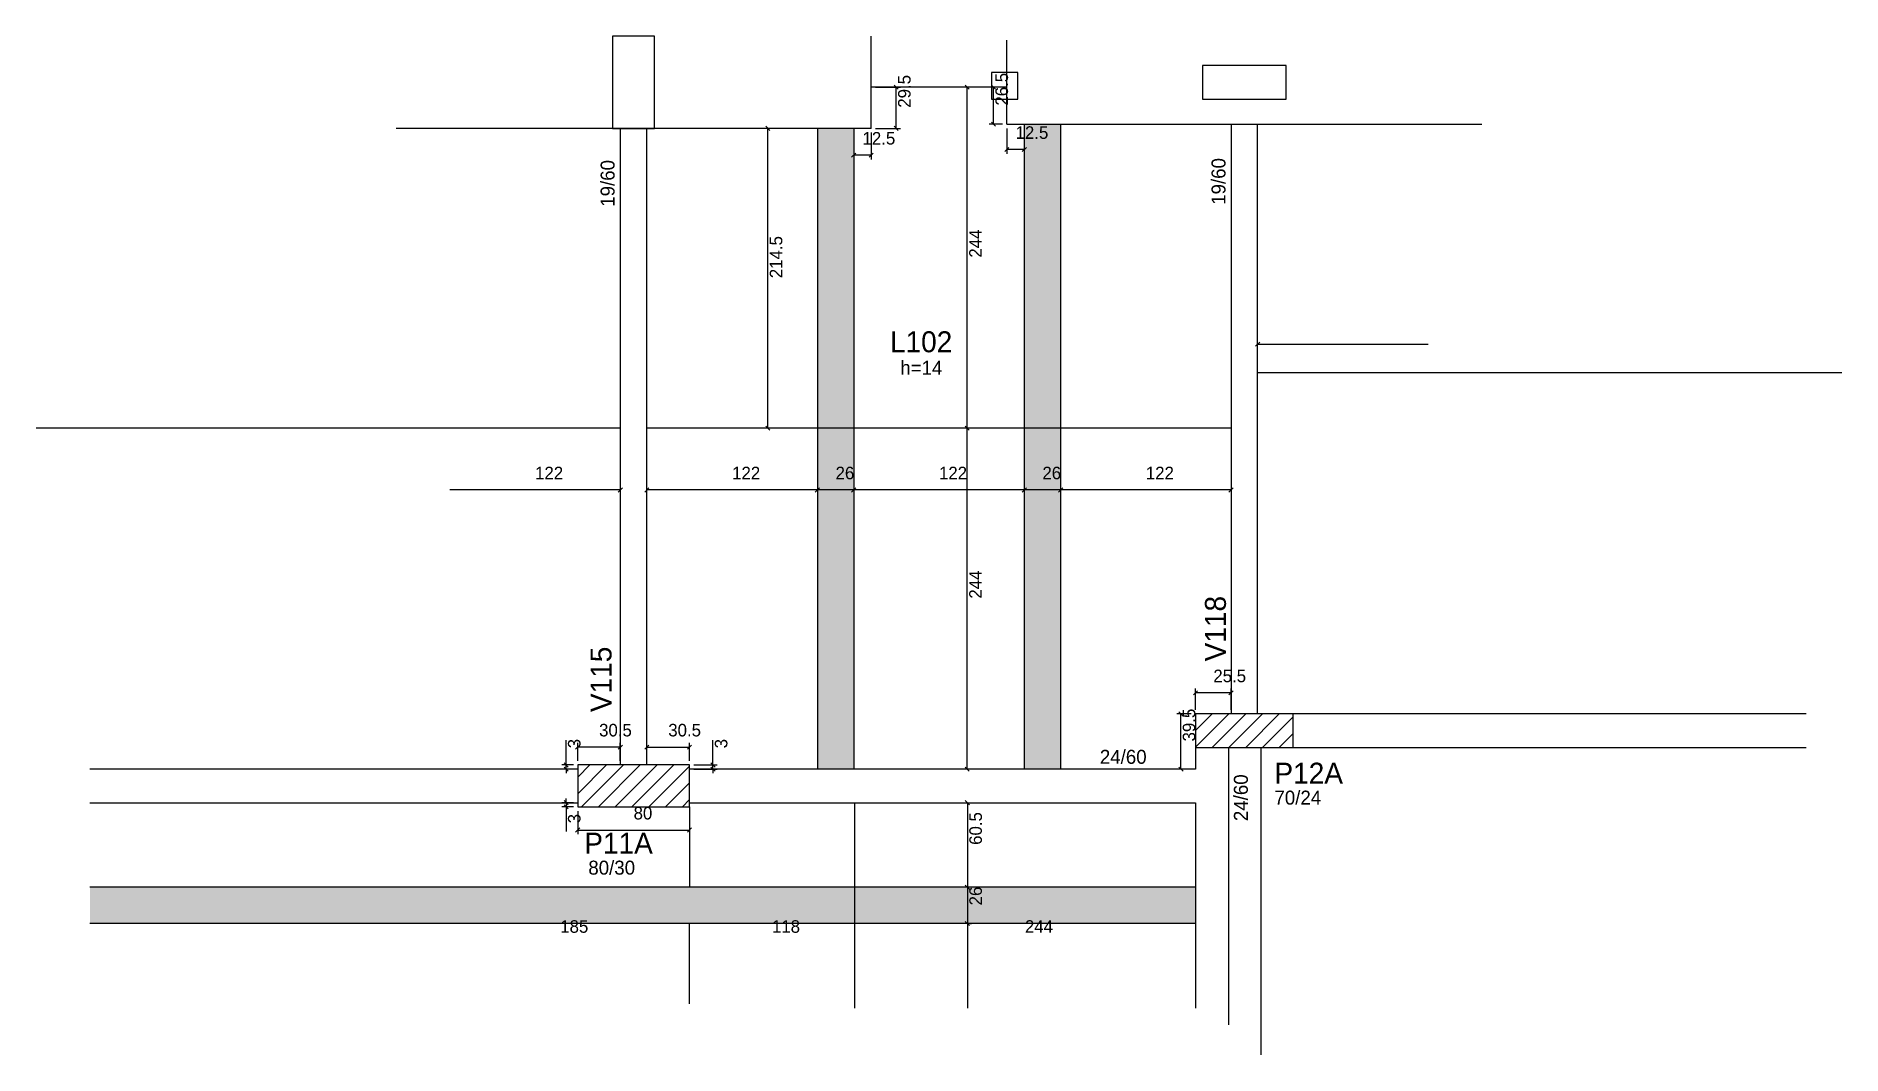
# Model space of a CAD drawing. Header units: metres. Extents: x 3047 to 4339, y 2559 to 3288.
import ezdxf

# ---------------------------------------------------------------- set-up
doc = ezdxf.new("R2010")
doc.units = ezdxf.units.M
for name, color, linetype in [('1', 7, 'Continuous'), ('3', 7, 'Continuous'), ('4', 7, 'Continuous'), ('7', 7, 'Continuous'), ('Hachura', 7, 'Continuous'), ('Painéis', 7, 'Continuous')]:
    doc.layers.add(name, color=color, linetype=linetype)

msp = doc.modelspace()

# ---------------------------------------------------------------- hatches: boundary and pattern name
at = {"layer": 'Hachura'}
h = msp.add_hatch(color=7, dxfattribs=at)
h.dxf.hatch_style = 1
h.paths.add_polyline_path([(3632.4, 2763.3), (3606.4, 2763.3), (3606.4, 3221.8), (3632.4, 3221.8), (3632.4, 2763.3)])
h = msp.add_hatch(color=7, dxfattribs=at)
h.dxf.hatch_style = 1
h.paths.add_polyline_path([(3780.4, 2763.3), (3754.4, 2763.3), (3754.4, 3224.8), (3780.4, 3224.8), (3780.4, 2763.3)])
h = msp.add_hatch(color=7, dxfattribs=at)
h.dxf.hatch_style = 1
h.paths.add_polyline_path([(3876.9, 2652.8), (3085.9, 2652.8), (3085.9, 2678.8), (3876.9, 2678.8), (3876.9, 2652.8)])

# ---------------------------------------------------------------- linework, layer by layer
at = {"layer": '1', "color": 1, "lineweight": 25}
for p, q in [((3644.9, 3221.8), (3644.9, 3287.8)), ((3741.9, 3224.8), (3741.9, 3284.8)), ((3644.9, 3221.8), (3304.9, 3221.8)), ((3741.9, 3224.8), (4081.9, 3224.8))]:
    msp.add_line(p, q, dxfattribs=at)
at = {"layer": '3', "color": 3, "lineweight": 25}
for p, q in [((3876.9, 2778.9), (3900.8, 2802.8)), ((3876.9, 2790.9), (3888.8, 2802.8)), ((3888.9, 2778.8), (3912.9, 2802.8)), ((3900.9, 2778.8), (3924.9, 2802.8)), ((3912.9, 2778.8), (3936.9, 2802.8)), ((3924.9, 2778.8), (3946.9, 2800.8)), ((3923.9, 2558.8), (3923.9, 2778.8)), ((3936.9, 2778.8), (3946.9, 2788.8)), ((3434.9, 2745.6), (3455.6, 2766.3)), ((3434.9, 2757.6), (3443.6, 2766.3)), ((3437.6, 2736.3), (3467.6, 2766.3)), ((3449.7, 2736.3), (3479.7, 2766.3)), ((3461.7, 2736.3), (3491.7, 2766.3)), ((3473.7, 2736.3), (3503.7, 2766.3)), ((3485.7, 2736.3), (3514.9, 2765.5)), ((3434.9, 2763.3), (3085.9, 2763.3)), ((3497.8, 2736.3), (3514.9, 2753.5)), ((3509.8, 2736.3), (3514.9, 2741.5))]:
    msp.add_line(p, q, dxfattribs=at)
for points in [[(3465.4, 3221.8), (3465.4, 2766.3)], [(3484.4, 2766.3), (3484.4, 3221.8)], [(3902.4, 3224.8), (3902.4, 2802.8)], [(3921.4, 2802.8), (3921.4, 3224.8)], [(4313.9, 2802.8), (3946.9, 2802.8)], [(3876.9, 2778.8), (3876.9, 2763.3)], [(3900.9, 2751.3), (3900.9, 2778.8)], [(3946.9, 2778.8), (4313.9, 2778.8)], [(3876.9, 2763.3), (3514.9, 2763.3)], [(3085.9, 2739.3), (3434.9, 2739.3)], [(3514.9, 2739.3), (3876.9, 2739.3)], [(3876.9, 2739.3), (3876.9, 2592.3)], [(3900.9, 2580.3), (3900.9, 2751.3)]]:
    msp.add_lwpolyline(points, dxfattribs=at)
at = {"layer": '7', "color": 7, "lineweight": 25}
for points in [[(3459.9, 3221.8), (3489.9, 3221.8), (3489.9, 3287.8), (3459.9, 3287.8), (3459.9, 3221.8)], [(3730.9, 3242.8), (3749.9, 3242.8), (3749.9, 3261.8), (3730.9, 3261.8), (3730.9, 3242.8)], [(3881.9, 3242.8), (3941.9, 3242.8), (3941.9, 3266.8), (3881.9, 3266.8), (3881.9, 3242.8)], [(3876.9, 2778.8), (3946.9, 2778.8), (3946.9, 2802.8), (3876.9, 2802.8), (3876.9, 2778.8)], [(3434.9, 2736.3), (3514.9, 2736.3), (3514.9, 2766.3), (3434.9, 2766.3), (3434.9, 2736.3)]]:
    msp.add_lwpolyline(points, dxfattribs=at)
at = {"layer": 'Painéis', "color": 200, "lineweight": 25}
for p, q in [((3741.9, 3251.3), (3644.9, 3251.3)), ((3606.4, 3221.8), (3606.4, 2763.3)), ((3632.4, 3221.8), (3632.4, 2763.3)), ((3754.4, 3224.8), (3754.4, 2763.3)), ((3780.4, 3224.8), (3780.4, 2763.3)), ((4339.4, 3046.8), (3921.4, 3046.8)), ((3465.4, 3007.3), (3047.4, 3007.3)), ((3902.4, 3007.3), (3484.4, 3007.3)), ((3632.9, 2739.3), (3632.9, 2592.3)), ((3514.9, 2736.3), (3514.9, 2678.8)), ((3876.9, 2678.8), (3085.9, 2678.8)), ((3876.9, 2652.8), (3085.9, 2652.8)), ((3514.9, 2595.3), (3514.9, 2652.8))]:
    msp.add_line(p, q, dxfattribs=at)
at = {"layer": 'Painéis', "color": 4, "lineweight": 25}
for p, q in [((3647.9, 3251.3), (3665.8, 3251.3)), ((3662.8, 3221.8), (3662.8, 3251.3)), ((3713.6, 3007.3), (3713.6, 3251.3)), ((3738.9, 3251.3), (3729.4, 3251.3)), ((3732.4, 3224.8), (3732.4, 3251.3)), ((3571.4, 3221.8), (3567.9, 3221.8)), ((3570.9, 3007.3), (3570.9, 3221.8)), ((3632.4, 3218.8), (3632.4, 3199.6)), ((3644.9, 3218.8), (3644.9, 3199.6)), ((3647.9, 3221.8), (3665.8, 3221.8)), ((3738.9, 3224.8), (3729.4, 3224.8)), ((3741.9, 3221.8), (3741.9, 3203.7)), ((3754.4, 3221.8), (3754.4, 3203.7)), ((3754.4, 3206.7), (3741.9, 3206.7)), ((3644.9, 3202.6), (3632.4, 3202.6)), ((3921.4, 3067.4), (4043.4, 3067.4)), ((3571.4, 3007.3), (3567.9, 3007.3)), ((3713.6, 2763.3), (3713.6, 3007.3)), ((3465.4, 2963.1), (3343.4, 2963.1)), ((3606.4, 2963.1), (3484.4, 2963.1)), ((3632.4, 2963.1), (3606.4, 2963.1)), ((3754.4, 2963.1), (3632.4, 2963.1)), ((3780.4, 2963.1), (3754.4, 2963.1)), ((3902.4, 2963.1), (3780.4, 2963.1)), ((3876.9, 2805.8), (3876.9, 2820.9)), ((3902.4, 2817.9), (3876.9, 2817.9)), ((3902.4, 2805.8), (3902.4, 2820.9)), ((3873.9, 2802.8), (3863.5, 2802.8)), ((3866.5, 2763.3), (3866.5, 2802.8)), ((3426.6, 2766.3), (3426.6, 2784)), ((3434.9, 2769.3), (3434.9, 2782)), ((3465.4, 2779), (3434.9, 2779)), ((3465.4, 2769.3), (3465.4, 2782)), ((3484.4, 2769.3), (3484.4, 2782)), ((3484.4, 2779), (3514.9, 2779)), ((3514.9, 2769.3), (3514.9, 2782)), ((3531.7, 2766.3), (3531.7, 2784)), ((3431.9, 2766.3), (3423.6, 2766.3)), ((3426.6, 2763.3), (3426.6, 2766.3)), ((3517.9, 2766.3), (3534.7, 2766.3)), ((3531.7, 2763.3), (3531.7, 2766.3)), ((3431.9, 2763.3), (3423.6, 2763.3)), ((3426.6, 2763.3), (3426.6, 2760.3)), ((3517.9, 2763.3), (3534.7, 2763.3)), ((3531.7, 2763.3), (3531.7, 2760.3)), ((3873.9, 2763.3), (3863.5, 2763.3)), ((3431.9, 2739.3), (3423.6, 2739.3)), ((3426.6, 2739.3), (3426.6, 2742.3)), ((3426.6, 2739.3), (3426.6, 2736.3)), ((3713.7, 2739.3), (3713.7, 2678.8)), ((3431.9, 2736.3), (3423.6, 2736.3)), ((3426.6, 2736.3), (3426.6, 2718.6)), ((3434.9, 2733.3), (3434.9, 2716.7)), ((3514.9, 2733.3), (3514.9, 2716.7)), ((3434.9, 2719.7), (3514.9, 2719.7)), ((3713.7, 2678.8), (3713.7, 2652.8)), ((3713.7, 2652.8), (3713.7, 2592.3)), ((3715.2, 2652.8), (3716.7, 2652.8))]:
    msp.add_line(p, q, dxfattribs=at)
at = {"layer": 'Painéis', "color": 0, "lineweight": 25}
for p, q in [((3664.3, 3249.8), (3661.3, 3252.8)), ((3715.1, 3249.8), (3712.1, 3252.8)), ((3733.9, 3249.8), (3730.9, 3252.8)), ((3572.4, 3220.3), (3569.4, 3223.3)), ((3661.3, 3223.3), (3664.3, 3220.3)), ((3730.9, 3226.3), (3733.9, 3223.3)), ((3743.4, 3208.2), (3740.4, 3205.2)), ((3752.9, 3205.2), (3755.9, 3208.2)), ((3633.9, 3204.1), (3630.9, 3201.1)), ((3643.4, 3201.1), (3646.4, 3204.1)), ((3922.9, 3068.9), (3919.9, 3065.9)), ((3569.4, 3008.8), (3572.4, 3005.8)), ((3715.1, 3005.8), (3712.1, 3008.8)), ((3712.1, 3008.8), (3715.1, 3005.8)), ((3463.9, 2961.6), (3466.9, 2964.6)), ((3485.9, 2964.6), (3482.9, 2961.6)), ((3607.9, 2964.6), (3604.9, 2961.6)), ((3604.9, 2961.6), (3607.9, 2964.6)), ((3633.9, 2964.6), (3630.9, 2961.6)), ((3630.9, 2961.6), (3633.9, 2964.6)), ((3755.9, 2964.6), (3752.9, 2961.6)), ((3752.9, 2961.6), (3755.9, 2964.6)), ((3781.9, 2964.6), (3778.9, 2961.6)), ((3778.9, 2961.6), (3781.9, 2964.6)), ((3900.9, 2961.6), (3903.9, 2964.6)), ((3878.4, 2819.4), (3875.4, 2816.4)), ((3900.9, 2816.4), (3903.9, 2819.4)), ((3868, 2801.3), (3865, 2804.3)), ((3436.4, 2780.5), (3433.4, 2777.5)), ((3463.9, 2777.5), (3466.9, 2780.5)), ((3485.9, 2780.5), (3482.9, 2777.5)), ((3513.4, 2777.5), (3516.4, 2780.5)), ((3425.1, 2767.8), (3428.1, 2764.8)), ((3530.2, 2767.8), (3533.2, 2764.8)), ((3428.1, 2761.8), (3425.1, 2764.8)), ((3533.2, 2761.8), (3530.2, 2764.8)), ((3712.1, 2764.8), (3715.1, 2761.8)), ((3865, 2764.8), (3868, 2761.8)), ((3425.1, 2740.8), (3428.1, 2737.8)), ((3715.2, 2737.8), (3712.2, 2740.8)), ((3428.1, 2734.8), (3425.1, 2737.8)), ((3436.4, 2721.2), (3433.4, 2718.2)), ((3513.4, 2718.2), (3516.4, 2721.2)), ((3712.2, 2680.3), (3715.2, 2677.3)), ((3715.2, 2677.3), (3712.2, 2680.3)), ((3712.2, 2654.3), (3715.2, 2651.3)), ((3715.2, 2651.3), (3712.2, 2654.3))]:
    msp.add_line(p, q, dxfattribs=at)

# ---------------------------------------------------------------- texts
at = {"layer": '3', "color": 3, "lineweight": 25}
for s, rotation, p in [('19/60', 90.0034, (3461.3, 3165.7)), ('19/60', 90, (3898.4, 3167.1)), ('24/60', 90, (3914.4, 2726.1))]:
    msp.add_text(s, height=10, rotation=rotation, dxfattribs=at).set_placement(p)
for s, p in [('h=14', (3665.7, 3045.5)), ('24/60', (3808.5, 2767.1)), ('70/24', (3933.4, 2737.9)), ('80/30', (3442.5, 2687.8))]:
    msp.add_text(s, height=10, dxfattribs=at).set_placement(p)
at = {"layer": '4', "color": 4, "lineweight": 25}
for s, p in [('L102', (3658.3, 3061.6)), ('P12A', (3933.4, 2752.9)), ('P11A', (3439.6, 2702.8))]:
    msp.add_text(s, height=15, dxfattribs=at).set_placement(p)
for s, rotation, p in [('V118', 90, (3898.7, 2840.4)), ('V115', 90.003, (3459.1, 2804.1))]:
    msp.add_text(s, height=15, rotation=rotation, dxfattribs=at).set_placement(p)
at = {"layer": 'Painéis', "color": 240, "lineweight": 25}
for s, p in [('29.5', (3673.1, 3236.6)), ('26.5', (3742.8, 3238.1)), ('214.5', (3581.3, 3114.6)), ('244', (3724, 3129.3)), ('244', (3724, 2885.3)), ('39.5', (3876.8, 2783.1)), ('3', (3436.9, 2778.2)), ('3', (3542, 2778.2)), ('3', (3436.9, 2724.5)), ('60.5', (3724.1, 2709.1)), ('26', (3724.1, 2665.8))]:
    msp.add_text(s, height=9, rotation=90, dxfattribs=at).set_placement(p)
for s, p in [('12.5', (3638.7, 3210.2)), ('12.5', (3748.2, 3214.3)), ('122', (3404.4, 2970.7)), ('122', (3545.4, 2970.7)), ('26', (3619.4, 2970.7)), ('122', (3693.4, 2970.7)), ('26', (3767.4, 2970.7)), ('122', (3841.4, 2970.7)), ('25.5', (3889.7, 2825.5)), ('30.5', (3450.2, 2786.7)), ('30.5', (3499.7, 2786.7)), ('80', (3474.9, 2727.3)), ('185', (3422.4, 2646.2)), ('118', (3573.9, 2646.2)), ('244', (3754.9, 2646.2))]:
    msp.add_text(s, height=9, dxfattribs=at).set_placement(p)

doc.saveas('drawing.dxf')
